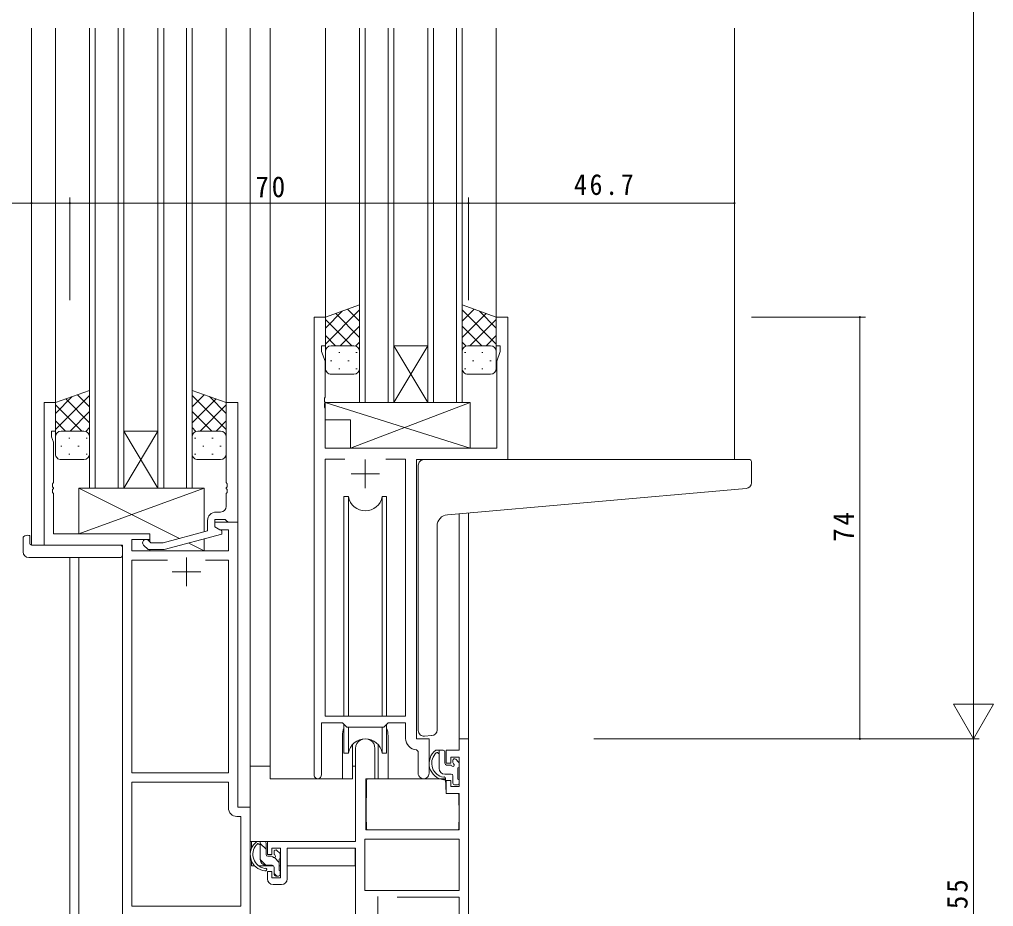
# Model space of a CAD drawing. Units: millimetres on the paper. Extents: x -420 to 373, y -297 to 267.
# Drawn here: x -317.5 to -146.5, y -209.2 to -53.5 of the extents above; entities that cross this region are included whole.
import ezdxf

# ---------------------------------------------------------------- set-up
doc = ezdxf.new("R2010")
doc.units = ezdxf.units.MM
for name, color, linetype, lineweight in [('0-3_YKK_12', 2, 'Continuous', 9), ('0-4_YKK_D', 6, 'Continuous', 9), ('0-6_YKK_13', 4, 'Continuous', 9), ('0-7_YKK_11', 7, 'Continuous', 9)]:
    doc.layers.add(name, color=color, linetype=linetype, lineweight=lineweight)
doc.styles.add('ＭＳ ゴシック', font='')
doc.styles.get('ＭＳ ゴシック').set_extended_font_data('MS Gothic')

msp = doc.modelspace()

# ---------------------------------------------------------------- linework, layer by layer
at = {"layer": '0-3_YKK_12'}
for p, q in [((-315.421, -55.031), (-315.421, -145.781)), ((-311.221, -55.031), (-311.221, -121.281)), ((-305.221, -55.031), (-305.221, -135.782)), ((-304.221, -135.782), (-304.221, -55.031)), ((-300.221, -55.031), (-300.221, -135.782)), ((-299.221, -135.782), (-299.221, -55.031)), ((-293.221, -55.031), (-293.221, -135.782)), ((-292.221, -135.782), (-292.221, -55.031)), ((-288.221, -55.031), (-288.221, -135.782)), ((-287.221, -135.782), (-287.221, -55.031)), ((-281.221, -55.031), (-281.221, -121.281)), ((-277.022, -55.031), (-277.022, -220.781)), ((-273.521, -55.031), (-273.521, -186.781)), ((-263.821, -55.031), (-263.821, -106.281)), ((-257.821, -55.031), (-257.821, -120.782)), ((-256.821, -120.782), (-256.821, -55.031)), ((-252.821, -55.031), (-252.821, -120.782)), ((-251.821, -120.782), (-251.821, -55.031)), ((-245.822, -55.031), (-245.822, -120.782)), ((-244.821, -120.782), (-244.821, -55.031)), ((-240.821, -55.031), (-240.821, -120.782)), ((-239.821, -120.782), (-239.821, -55.031)), ((-233.821, -55.031), (-233.821, -106.281)), ((-192.021, -55.031), (-192.021, -130.781)), ((-245.822, -120.782), (-251.821, -110.782)), ((-251.821, -120.782), (-245.822, -110.782)), ((-251.821, -110.782), (-245.822, -110.782)), ((-257.821, -120.782), (-251.821, -120.782)), ((-251.821, -120.782), (-245.822, -120.782)), ((-245.822, -120.782), (-239.821, -120.782)), ((-293.221, -135.782), (-299.221, -125.782)), ((-299.221, -135.782), (-293.221, -125.782)), ((-299.221, -125.782), (-293.221, -125.782)), ((-232.122, -130.781), (-211.024, -130.781)), ((-305.221, -135.782), (-299.221, -135.782)), ((-299.221, -135.782), (-293.221, -135.782)), ((-293.221, -135.782), (-287.221, -135.782)), ((-238.721, -140.13), (-238.721, -179.781)), ((-240.351, -140.272), (-240.351, -179.781)), ((-312.922, -145.781), (-315.421, -145.781)), ((-299.422, -220.781), (-299.421, -146.081)), ((-308.721, -147.969), (-308.721, -223.481)), ((-307.091, -147.969), (-307.091, -233.381)), ((-260.821, -179.281), (-260.821, -186.781)), ((-252.821, -179.281), (-252.821, -186.781)), ((-245.621, -180.081), (-245.621, -179.781)), ((-240.351, -179.781), (-238.721, -179.781)), ((-238.721, -182.781), (-238.721, -234.781)), ((-260.821, -186.781), (-273.521, -186.781)), ((-246.594, -186.781), (-252.821, -186.781)), ((-246.594, -186.781), (-252.821, -186.781))]:
    msp.add_line(p, q, dxfattribs=at)
for start, end in [(159.63586, 180), (0, 20.36412)]:
    msp.add_arc((-256.821, -179.281), 4, start, end, dxfattribs=at)
at = {"layer": '0-4_YKK_D'}
for p, q in [((-150.024, 213.219), (-150.024, -172.781)), ((-315.421, -102.781), (-315.421, -84.781)), ((-308.721, -102.781), (-308.721, -84.781)), ((-308.721, -102.781), (-308.721, -84.781)), ((-238.721, -102.781), (-238.721, -84.781)), ((-238.721, -102.781), (-238.721, -84.781)), ((-192.021, -102.781), (-192.021, -84.781)), ((-308.721, -85.781), (-238.721, -85.781)), ((-238.721, -85.781), (-192.021, -85.781)), ((-189.021, -105.781), (-169.024, -105.781)), ((-170.024, -179.781), (-170.024, -105.781)), ((-150.024, -179.781), (-150.024, -167.657)), ((-150.024, -179.781), (-153.524, -173.719)), ((-146.524, -173.719), (-153.524, -173.719)), ((-150.024, -179.781), (-146.524, -173.719)), ((-216.722, -179.781), (-149.024, -179.781)), ((-216.722, -179.781), (-169.024, -179.781)), ((-216.722, -179.781), (-149.024, -179.781)), ((-150.024, -179.781), (-150.024, -234.781))]:
    msp.add_line(p, q, dxfattribs=at)
msp.add_lwpolyline([(-308.721, -85.781), (-315.421, -85.781), (-327.723, -85.781)], dxfattribs=at)
for centre, start, end in [((-315.421, -85.781), 0, 180), ((-315.421, -85.781), 180, 0), ((-308.721, -85.781), 0, 180), ((-308.721, -85.781), 0, 180), ((-308.721, -85.781), 180, 0), ((-308.721, -85.781), 180, 0), ((-238.721, -85.781), 0, 180), ((-238.721, -85.781), 0, 180), ((-238.721, -85.781), 180, 0), ((-238.721, -85.781), 180, 0), ((-192.021, -85.781), 0, 180), ((-192.021, -85.781), 180, 0), ((-170.024, -105.781), 90, 270), ((-170.024, -105.781), 270, 90), ((-170.024, -179.781), 90, 270), ((-170.024, -179.781), 270, 90)]:
    msp.add_arc(centre, 0.106, start, end, dxfattribs=at)
at = {"layer": '0-6_YKK_13'}
for p, q in [((-257.823, -103.638), (-263.823, -105.781)), ((-257.823, -112.003), (-257.823, -103.638)), ((-239.822, -103.638), (-233.822, -105.781)), ((-239.822, -112.003), (-239.822, -103.638)), ((-263.823, -110.513), (-257.823, -104.513)), ((-263.823, -107.685), (-260.863, -104.724)), ((-263.823, -105.781), (-263.823, -111.781)), ((-257.823, -109.333), (-262.019, -105.137)), ((-257.823, -106.504), (-259.935, -104.393)), ((-239.822, -106.504), (-237.71, -104.393)), ((-233.822, -110.513), (-239.822, -104.513)), ((-239.822, -109.333), (-235.626, -105.137)), ((-233.822, -107.685), (-236.782, -104.724)), ((-233.822, -105.781), (-233.822, -111.781)), ((-259.203, -110.782), (-263.823, -106.161)), ((-261.263, -110.781), (-257.823, -107.342)), ((-236.382, -110.781), (-239.822, -107.342)), ((-238.442, -110.782), (-233.822, -106.161)), ((-262.032, -110.781), (-263.823, -108.99)), ((-235.613, -110.781), (-233.822, -108.99)), ((-262.823, -110.781), (-259.223, -110.781)), ((-262.423, -110.781), (-258.823, -110.781)), ((-258.491, -110.838), (-257.823, -110.17)), ((-239.154, -110.838), (-239.822, -110.17)), ((-235.222, -110.781), (-238.822, -110.781)), ((-234.822, -110.781), (-238.422, -110.781)), ((-263.823, -114.781), (-263.823, -111.781)), ((-261.488, -112.003), (-261.288, -112.003)), ((-258.458, -112.003), (-258.258, -112.003)), ((-257.823, -111.781), (-257.823, -114.781)), ((-239.822, -111.781), (-239.822, -114.781)), ((-239.187, -112.003), (-239.387, -112.003)), ((-236.157, -112.003), (-236.357, -112.003)), ((-233.822, -114.781), (-233.822, -111.781)), ((-262.903, -113.418), (-262.703, -113.418)), ((-259.873, -113.418), (-259.673, -113.418)), ((-237.772, -113.418), (-237.972, -113.418)), ((-234.742, -113.418), (-234.942, -113.418)), ((-258.823, -115.781), (-262.823, -115.781)), ((-261.488, -114.833), (-261.288, -114.833)), ((-258.458, -114.833), (-258.258, -114.833)), ((-239.187, -114.833), (-239.387, -114.833)), ((-238.822, -115.781), (-234.822, -115.781)), ((-236.157, -114.833), (-236.357, -114.833)), ((-305.223, -118.638), (-311.223, -120.781)), ((-311.223, -125.513), (-305.223, -119.513)), ((-305.223, -121.504), (-307.335, -119.393)), ((-305.223, -127.003), (-305.223, -118.638)), ((-287.222, -118.638), (-281.222, -120.781)), ((-287.222, -127.003), (-287.222, -118.638)), ((-287.222, -121.504), (-285.11, -119.393)), ((-281.222, -125.513), (-287.222, -119.513)), ((-311.223, -122.685), (-308.263, -119.724)), ((-311.223, -120.781), (-311.223, -126.781)), ((-306.603, -125.782), (-311.223, -121.161)), ((-305.223, -124.333), (-309.419, -120.137)), ((-287.222, -124.333), (-283.026, -120.137)), ((-285.842, -125.782), (-281.222, -121.161)), ((-281.222, -122.685), (-284.182, -119.724)), ((-281.222, -120.781), (-281.222, -126.781)), ((-238.396, -120.782), (-263.891, -120.782)), ((-259.396, -128.781), (-238.396, -120.782)), ((-238.396, -120.782), (-238.396, -128.781)), ((-308.663, -125.781), (-305.223, -122.342)), ((-283.782, -125.781), (-287.222, -122.342)), ((-309.432, -125.781), (-311.223, -123.99)), ((-283.013, -125.781), (-281.222, -123.99)), ((-259.396, -123.782), (-263.891, -123.782)), ((-259.396, -123.782), (-259.396, -128.781)), ((-310.223, -125.781), (-306.623, -125.781)), ((-309.823, -125.781), (-306.223, -125.781)), ((-305.891, -125.838), (-305.223, -125.17)), ((-286.554, -125.838), (-287.222, -125.17)), ((-282.622, -125.781), (-286.222, -125.781)), ((-282.222, -125.781), (-285.822, -125.781)), ((-311.223, -129.781), (-311.223, -126.781)), ((-308.888, -127.003), (-308.688, -127.003)), ((-305.858, -127.003), (-305.658, -127.003)), ((-305.223, -126.781), (-305.223, -129.781)), ((-287.222, -126.781), (-287.222, -129.781)), ((-286.587, -127.003), (-286.787, -127.003)), ((-283.557, -127.003), (-283.757, -127.003)), ((-281.222, -129.781), (-281.222, -126.781)), ((-310.303, -128.418), (-310.103, -128.418)), ((-308.888, -129.833), (-308.688, -129.833)), ((-307.273, -128.418), (-307.073, -128.418)), ((-305.858, -129.833), (-305.658, -129.833)), ((-286.587, -129.833), (-286.787, -129.833)), ((-285.172, -128.418), (-285.372, -128.418)), ((-283.557, -129.833), (-283.757, -129.833)), ((-282.142, -128.418), (-282.342, -128.418)), ((-238.396, -128.781), (-259.396, -128.781)), ((-306.223, -130.781), (-310.223, -130.781)), ((-286.222, -130.781), (-282.222, -130.781)), ((-246.521, -130.781), (-192.021, -130.781)), ((-189.321, -130.781), (-192.021, -130.781)), ((-189.021, -134.865), (-189.021, -131.081)), ((-247.521, -139.896), (-247.521, -131.781)), ((-289.443, -144.62), (-307.122, -135.781)), ((-307.122, -143.781), (-285.122, -135.781)), ((-242.396, -140.451), (-191.934, -136.036)), ((-191.934, -136.036), (-189.934, -135.861)), ((-259.78, -175.781), (-259.78, -137.282)), ((-253.863, -175.781), (-253.863, -137.281)), ((-253.071, -137.281), (-253.863, -137.281)), ((-253.071, -175.781), (-253.071, -137.281)), ((-247.521, -139.896), (-247.521, -140.899)), ((-247.521, -178.337), (-247.521, -140.899)), ((-244.221, -178.223), (-244.221, -142.443)), ((-316.909, -146.969), (-316.909, -144.594)), ((-315.909, -144.089), (-315.722, -144.089)), ((-315.722, -144.089), (-315.722, -144.589)), ((-315.722, -145.481), (-315.722, -144.589)), ((-315.422, -145.781), (-299.922, -145.781)), ((-299.422, -146.281), (-299.422, -146.969)), ((-299.422, -146.969), (-299.422, -147.469)), ((-285.122, -146.781), (-287.826, -145.429)), ((-315.909, -147.969), (-299.922, -147.969)), ((-260.571, -177.231), (-260.571, -182.281)), ((-259.78, -182.281), (-259.78, -177.711)), ((-253.863, -182.281), (-253.863, -177.711)), ((-253.071, -182.281), (-253.071, -177.231)), ((-245.221, -179.227), (-246.434, -179.333)), ((-245.221, -179.227), (-245.134, -179.219)), ((-259.071, -180.797), (-259.071, -186.781)), ((-254.572, -186.781), (-254.572, -180.797)), ((-260.571, -182.281), (-259.78, -182.281)), ((-253.863, -182.281), (-253.071, -182.281)), ((-243.152, -181.781), (-244.451, -181.781)), ((-243.851, -184.981), (-243.851, -181.781)), ((-242.851, -184.081), (-242.851, -182.081)), ((-273.521, -184.581), (-277.017, -184.581)), ((-277.017, -197.781), (-277.017, -184.581)), ((-259.071, -184.581), (-258.521, -184.581)), ((-241.912, -184.381), (-242.551, -184.381)), ((-241.452, -183.581), (-241.452, -183.92)), ((-240.439, -183.869), (-240.939, -183.369)), ((-240.351, -184.681), (-240.351, -184.081)), ((-241.751, -185.981), (-242.851, -185.981)), ((-241.452, -186.281), (-241.452, -187.581)), ((-240.551, -186.881), (-240.551, -184.881)), ((-259.071, -186.781), (-260.821, -186.781)), ((-256.597, -187.079), (-256.651, -193.281)), ((-242.72, -186.781), (-256.297, -186.781)), ((-252.821, -186.781), (-254.572, -186.781)), ((-242.72, -186.781), (-242.652, -189.381)), ((-241.151, -187.881), (-240.651, -187.881)), ((-240.351, -187.581), (-240.351, -187.081)), ((-256.617, -189.281), (-256.721, -189.281)), ((-242.652, -189.381), (-240.683, -189.381)), ((-240.351, -193.281), (-240.383, -189.679)), ((-256.721, -194.211), (-256.643, -194.29)), ((-256.651, -193.281), (-256.632, -195.484)), ((-240.371, -195.484), (-240.351, -193.281)), ((-256.332, -195.781), (-240.671, -195.781)), ((-258.821, -197.781), (-277.017, -197.781)), ((-276.817, -197.781), (-276.817, -199.033)), ((-274.551, -197.781), (-275.851, -197.781)), ((-275.251, -200.981), (-275.251, -197.781)), ((-274.251, -199.165), (-275.251, -198.165)), ((-274.251, -200.081), (-274.251, -198.081)), ((-272.851, -199.581), (-272.851, -199.92)), ((-271.839, -199.869), (-272.339, -199.369)), ((-271.751, -200.681), (-271.751, -200.081)), ((-258.617, -199.062), (-258.617, -202.081)), ((-276.817, -201.171), (-276.817, -202.081)), ((-274.263, -201.981), (-275.251, -200.993)), ((-273.312, -200.381), (-273.952, -200.381)), ((-271.952, -201.465), (-272.792, -200.624)), ((-271.952, -202.881), (-271.952, -200.881)), ((-276.817, -202.081), (-276.237, -202.081)), ((-275.54, -202.081), (-272.928, -202.081)), ((-273.151, -201.981), (-274.251, -201.981)), ((-272.851, -202.281), (-272.851, -203.581)), ((-272.363, -203.881), (-272.851, -203.393)), ((-271.952, -202.081), (-271.721, -202.081)), ((-271.751, -203.581), (-271.751, -203.081)), ((-258.617, -202.081), (-270.521, -202.081)), ((-272.551, -203.881), (-272.051, -203.881))]:
    msp.add_line(p, q, dxfattribs=at)
for points in [[(-238.396, -128.781), (-263.891, -120.782), (-263.891, -123.782)], [(-307.122, -143.781), (-307.122, -135.781), (-285.122, -135.781), (-285.122, -143.462)], [(-259.78, -137.282), (-260.571, -137.281), (-260.571, -175.781)], [(-294.622, -145.233), (-294.622, -143.781), (-307.122, -143.781)], [(-285.122, -144.705), (-285.122, -146.781), (-294.622, -146.781), (-294.622, -146.581)]]:
    msp.add_lwpolyline(points, dxfattribs=at)
for centre, radius, start, end in [((-262.823, -111.781), 1, 89.99998, 179.99998), ((-262.823, -111.781), 1, 89.99998, 179.99998), ((-258.823, -111.781), 1, 359.99998, 89.99998), ((-258.823, -111.781), 1, 359.99998, 89.99998), ((-238.822, -111.781), 1, 89.99998, 179.99998), ((-238.822, -111.781), 1, 89.99998, 179.99998), ((-234.822, -111.781), 1, 359.99998, 89.99998), ((-234.822, -111.781), 1, 359.99998, 89.99998), ((-262.823, -114.781), 1, 179.99998, 269.99998), ((-258.823, -114.781), 1, 269.99998, 359.99998), ((-238.822, -114.781), 1, 179.99998, 269.99998), ((-234.822, -114.781), 1, 269.99998, 359.99998), ((-310.223, -126.781), 1, 89.99998, 179.99998), ((-310.223, -126.781), 1, 89.99998, 179.99998), ((-306.223, -126.781), 1, 359.99998, 89.99998), ((-306.223, -126.781), 1, 359.99998, 89.99998), ((-286.222, -126.781), 1, 89.99998, 179.99998), ((-286.222, -126.781), 1, 89.99998, 179.99998), ((-282.222, -126.781), 1, 359.99998, 89.99998), ((-282.222, -126.781), 1, 359.99998, 89.99998), ((-310.223, -129.781), 1, 179.99998, 269.99998), ((-306.223, -129.781), 1, 269.99998, 359.99998), ((-286.222, -129.781), 1, 179.99998, 269.99998), ((-282.222, -129.781), 1, 269.99998, 359.99998), ((-246.521, -131.781), 1, 135.57298, 180), ((-246.521, -131.781), 1, 90, 135.57298), ((-246.521, -131.781), 1, 121.36697, 135.57298), ((-189.321, -131.081), 0.3, 0, 90), ((-190.021, -134.865), 1, 275, 0), ((-256.821, -136.781), 3, 189.59798, 350.40582), ((-242.221, -142.443), 2, 95, 180), ((-316.445, -144.577), 0.462, 136.9505, 182.04652), ((-316.139, -145.22), 1.153, 78.49471, 123.87698), ((-315.909, -146.969), 1, 180, 269.99493), ((-315.422, -145.481), 0.3, 180, 270), ((-299.922, -146.281), 0.5, 0, 90), ((-299.922, -147.469), 0.5, 269.99889, 0), ((-246.521, -178.337), 1, 180, 275), ((-245.221, -178.223), 1, 275, 0), ((-256.821, -182.781), 3, 9.59416, 170.4066), ((-242.737, -184.102), 2.885, 126.45192, 263.90388), ((-242.652, -184.068), 2.504, 139.45805, 259.25217), ((-244.712, -182.186), 0.3, 301.62189, 336.95038), ((-244.251, -182.381), 0.2, 36.86989, 156.95038), ((-243.851, -182.081), 0.3, 216.86989, 270), ((-243.152, -182.081), 0.3, 0, 90), ((-242.551, -184.081), 0.3, 180, 270), ((-241.912, -184.681), 0.3, 33.05573, 90), ((-241.452, -184.381), 0.25, 213.05573, 56.94426), ((-241.151, -183.581), 0.3, 45, 180), ((-241.151, -183.92), 0.3, 180, 236.94426), ((-240.551, -184.681), 0.2, 270, 0), ((-240.651, -184.081), 0.3, 0, 45), ((-242.851, -184.981), 1, 180, 270), ((-241.751, -186.281), 0.3, 0, 90), ((-256.297, -187.081), 0.3, 90, 179.49998), ((-242.973, -186.731), 0.25, 253.63879, 125.58162), ((-241.151, -187.581), 0.3, 180, 270), ((-240.651, -187.581), 0.3, 270, 0), ((-240.551, -187.081), 0.2, 0, 90), ((-240.683, -189.681), 0.3, 0.5, 90), ((-256.332, -195.481), 0.3, 180.49998, 270), ((-240.671, -195.481), 0.3, 270, 359.5), ((-274.137, -200.102), 2.885, 126.45192, 263.90388), ((-276.112, -198.186), 0.3, 301.62189, 336.95038), ((-275.652, -198.381), 0.2, 36.86989, 156.95038), ((-275.251, -198.081), 0.3, 216.86989, 270), ((-274.551, -198.081), 0.3, 0, 90), ((-274.052, -200.068), 2.504, 139.45805, 259.25217), ((-273.952, -200.081), 0.3, 180, 270), ((-272.551, -199.581), 0.3, 45, 180), ((-272.551, -199.92), 0.3, 180, 236.94426), ((-272.051, -200.081), 0.3, 0, 45), ((-274.251, -200.981), 1, 180, 270), ((-273.312, -200.681), 0.3, 33.05573, 90), ((-272.851, -200.381), 0.25, 213.05573, 56.94426), ((-271.952, -200.681), 0.2, 270, 0), ((-274.373, -202.731), 0.25, 253.63879, 125.58162), ((-273.151, -202.281), 0.3, 0, 90), ((-271.952, -203.081), 0.2, 0, 90), ((-272.551, -203.581), 0.3, 180, 270), ((-272.051, -203.581), 0.3, 270, 0)]:
    msp.add_arc(centre, radius, start, end, dxfattribs=at)
at = {"layer": '0-7_YKK_11'}
for p, q in [((-265.821, -105.781), (-265.821, -186.131)), ((-260.409, -130.711), (-263.891, -130.711)), ((-256.821, -130.781), (-256.821, -135.781)), ((-259.321, -133.281), (-254.322, -133.281)), ((-282.222, -139.981), (-283.022, -139.981)), ((-288.222, -147.981), (-288.222, -152.981)), ((-284.871, -148.411), (-280.852, -148.411)), ((-290.722, -150.481), (-285.722, -150.481)), ((-240.351, -179.781), (-238.721, -179.781)), ((-297.792, -209.151), (-297.792, -187.411)), ((-240.351, -197.411), (-256.891, -197.411)), ((-273.021, -205.381), (-271.521, -205.381)), ((-254.621, -207.481), (-254.621, -212.481))]:
    msp.add_line(p, q, dxfattribs=at)
for points in [[(-245.621, -185.816), (-245.621, -179.781), (-247.821, -179.781), (-247.821, -130.781), (-231.821, -130.781), (-231.821, -105.781), (-233.821, -105.781), (-233.821, -110.781), (-233.121, -110.781), (-233.121, -111.781), (-233.751, -113.512), (-233.751, -128.781), (-263.891, -128.781), (-263.891, -121.74), (-264.011, -121.556), (-264.011, -121.006), (-263.891, -120.823), (-263.891, -120.74), (-264.011, -120.556), (-264.011, -120.006), (-263.891, -119.823), (-263.891, -113.512), (-264.521, -111.781), (-264.521, -110.781), (-263.821, -110.781), (-263.821, -105.781), (-265.821, -105.781)], [(-299.422, -212.031), (-299.422, -145.781), (-313.222, -145.781), (-313.222, -120.781), (-311.222, -120.781), (-311.222, -125.781), (-311.922, -125.781), (-311.922, -126.786), (-311.592, -127.693), (-311.592, -134.823), (-311.712, -135.006), (-311.712, -135.556), (-311.592, -135.74), (-311.592, -135.823), (-311.712, -136.006), (-311.712, -136.556), (-311.592, -136.74), (-311.592, -143.781), (-294.622, -143.781), (-294.622, -144.781), (-297.792, -144.781), (-297.792, -146.781), (-280.852, -146.781), (-280.852, -143.081), (-282.356, -143.081), (-283.222, -142.581), (-283.222, -141.781), (-279.222, -141.781), (-279.222, -191.781), (-277.022, -191.781), (-277.022, -209.281)], [(-279.222, -141.781), (-279.222, -120.781), (-281.222, -120.781), (-281.222, -134.823), (-281.102, -135.006), (-281.102, -135.556), (-281.222, -135.74), (-281.222, -135.823), (-281.102, -136.006), (-281.102, -136.556), (-281.222, -136.74), (-281.222, -138.981)], [(-260.409, -130.711), (-263.891, -130.711), (-263.891, -175.781), (-249.751, -175.781), (-249.751, -130.711), (-253.234, -130.711)], [(-295.746, -145.806), (-294.97, -146.581), (-292.125, -146.581), (-282.022, -143.874), (-282.022, -143.274), (-283.222, -142.581), (-283.222, -141.281), (-281.422, -141.281), (-281.222, -141.481), (-280.922, -141.781), (-279.222, -141.781)], [(-284.522, -141.481), (-284.522, -143.302), (-292.283, -145.381), (-294.473, -145.381), (-294.897, -144.957)], [(-284.871, -148.411), (-280.852, -148.411), (-280.852, -185.781), (-297.792, -185.781), (-297.792, -148.411), (-291.572, -148.411)], [(-264.521, -186.131), (-264.521, -176.981), (-260.821, -176.981), (-260.091, -177.711), (-253.551, -177.711), (-252.821, -176.981), (-249.751, -176.981), (-249.751, -179.711)], [(-240.351, -179.781), (-240.351, -181.781), (-242.622, -181.781), (-242.622, -184.081), (-241.821, -184.081), (-241.821, -182.981), (-240.351, -182.981), (-240.351, -188.181), (-241.821, -188.181), (-241.821, -187.081), (-242.622, -187.081), (-242.622, -189.381), (-240.351, -189.381), (-240.351, -195.781), (-256.721, -195.781), (-256.721, -186.781), (-255.121, -186.781), (-255.121, -181.481)], [(-251.223, -207.581), (-240.351, -207.581), (-240.351, -218.151), (-243.63, -218.151), (-244.721, -218.781), (-244.721, -219.781), (-242.68, -219.781), (-242.496, -219.661), (-241.947, -219.661), (-241.763, -219.781), (-241.68, -219.781), (-241.496, -219.661), (-240.947, -219.661), (-240.763, -219.781), (-238.721, -219.781), (-238.721, -179.781)], [(-258.521, -181.481), (-258.521, -197.781), (-274.021, -197.781), (-274.021, -200.081), (-273.221, -200.081), (-273.221, -198.981), (-271.721, -198.981), (-271.721, -204.181), (-273.221, -204.181), (-273.221, -203.081), (-274.021, -203.081), (-274.021, -204.381)], [(-247.838, -181.709), (-247.551, -182.009), (-247.551, -185.816)], [(-297.792, -209.151), (-297.792, -187.411), (-280.852, -187.411), (-280.852, -191.911)], [(-279.352, -193.411), (-278.652, -193.411), (-278.652, -209.151), (-297.792, -209.151)], [(-270.521, -204.381), (-270.521, -198.981), (-258.521, -198.981), (-258.521, -210.781), (-262.776, -218.15)]]:
    msp.add_lwpolyline(points, dxfattribs=at)
msp.add_lwpolyline([(-240.351, -197.411), (-256.891, -197.411), (-256.891, -206.381), (-240.351, -206.381)], close=True, dxfattribs=at)
for centre, radius, start, end in [((-283.022, -141.481), 1.5, 90, 179.99998), ((-282.222, -138.981), 1, 270, 359.99998), ((-295.322, -145.381), 0.6, 44.99998, 225), ((-256.821, -181.481), 1.7, 359.99998, 180), ((-247.751, -179.711), 2, 179.99998, 267.50807), ((-265.172, -186.131), 0.65, 179.99998, 0), ((-246.586, -185.816), 0.965, 179.99998, 0), ((-279.352, -191.911), 1.5, 180, 269.99998), ((-273.021, -204.381), 1, 180, 269.99998), ((-271.521, -204.381), 1, 270, 359.99998)]:
    msp.add_arc(centre, radius, start, end, dxfattribs=at)

# ---------------------------------------------------------------- texts
at = {"layer": '0-4_YKK_D', "color": 3, "char_height": 3.666, "attachment_point": 7, "style": 'ＭＳ ゴシック'}
for s, insert in [('\\T1.21;\\W0.95;70', (-276.121, -84.781)), ('\\T1.22;\\W0.9;46.7', (-220.172, -84.381))]:
    msp.add_mtext(s, dxfattribs=dict(at, insert=insert))
at = {"layer": '0-4_YKK_D', "color": 3, "char_height": 3.666, "attachment_point": 7, "rotation": 90, "style": 'ＭＳ ゴシック'}
for s, insert in [('\\T1.21;\\W0.95;74', (-171.024, -145.219)), ('\\T1.21;\\W0.95;55', (-151.024, -209.681))]:
    msp.add_mtext(s, dxfattribs=dict(at, insert=insert))

doc.saveas('drawing.dxf')
